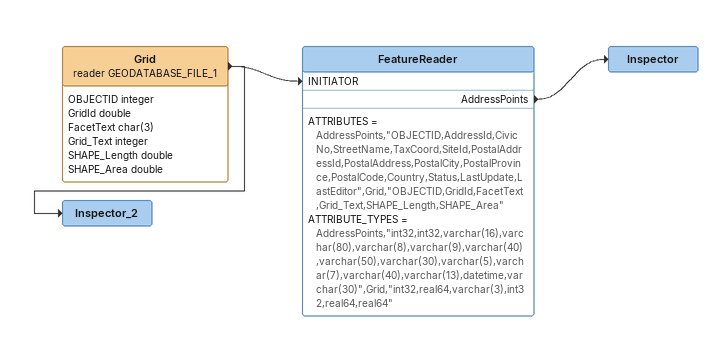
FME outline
Grid (reader GEODATABASE_FILE_1)
    attributes: OBJECTID integer, GridId double, FacetText char(3), Grid_Text integer, SHAPE_Length double, SHAPE_Area double
    -> FeatureReader [INITIATOR]
    -> Inspector_2
FeatureReader
    ATTRIBUTES = AddressPoints,"OBJECTID,AddressId,CivicNo,StreetName,TaxCoord,SiteId,PostalAddressId,PostalAddress,PostalCity,PostalProvince,PostalCode,Country,Status,LastUpdate,LastEditor",Grid,"OBJECTID,GridId,FacetText,Grid_Text,SHAPE_Length,SHAPE_Area"
    ATTRIBUTE_TYPES = AddressPoints,"int32,int32,varchar(16),varchar(80),varchar(8),varchar(9),varchar(40),varchar(50),varchar(30),varchar(5),varchar(7),varchar(40),varchar(13),datetime,varchar(30)",Grid,"int32,real64,varchar(3),int32,real64,real64"
    AddressPoints -> Inspector
Inspector
Inspector_2
